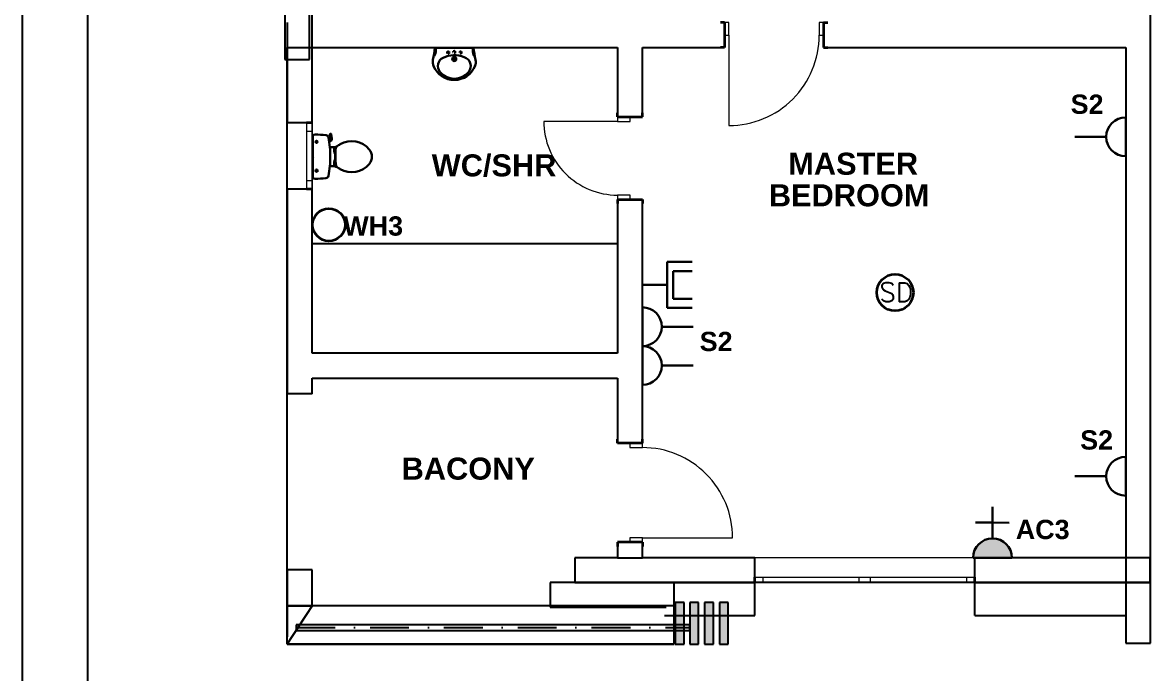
# Model space of a CAD drawing. Header units: inches. Extents: x 23 to 2032867, y 13 to 664695.
# Drawn here: x 330624 to 340868, y 293646 to 299556 of the extents above; entities that cross this region are included whole.
import ezdxf
from ezdxf.enums import TextEntityAlignment as Align

# ---------------------------------------------------------------- set-up
doc = ezdxf.new("R2010")
doc.units = ezdxf.units.IN
doc.header["$MEASUREMENT"] = 0
for name, pattern in [('DASHDOT', [1, 0.5, -0.25, 0, -0.25]), ('DASHED1', [1, 0.3, -0.4, 0.3]), ('Dot & Dashed', [670.277762, 352.777767, -176.388884, 0, -141.111112]), ('Hidden Line', [391.222223, 282.222223, -109])]:
    doc.linetypes.add(name, pattern=pattern)
for name, color, linetype, lineweight, true_color in [('Annotation - Text_Pen_No__86', 7, 'Continuous', 20, 0x5555ff), ('ARCHICAD Doors_Pen_No__23', 7, 'Continuous', 20, 0xff6600), ('ARCHICAD Doors_Pen_No__3', 7, 'Continuous', 18, 0xff6600), ('ARCHICAD Windows_Pen_No__23', 7, 'Continuous', 20, 0xff6600), ('ARCHICAD Windows_Pen_No__3', 7, 'Continuous', 18, 0xff6600), ('Structural - Bearing_Pen_No__160', 7, 'Continuous', 20, 0xb4a35c), ('Structural - Bearing_Pen_No__87', 7, 'Continuous', 20, 0x6a6a6a), ('Structural - Bearing_Pen_No__89', 7, 'Continuous', 20, 0x71cebe)]:
    doc.layers.add(name, color=color, linetype=linetype, lineweight=lineweight, true_color=true_color)
for name, color, linetype, lineweight in [('ARCHICAD Doors_Pen_No__27', 7, 'Continuous', 35), ('ARCHICAD Windows_Pen_No__27', 7, 'Continuous', 35), ('Building', 8, 'Continuous', 18), ('Interior - Furniture _Pen_No__16', 124, 'Continuous', 20), ('Structural - Bearing_Pen_No__27', 7, 'Continuous', 35), ('watersupply', 4, 'DASHDOT', 25)]:
    doc.layers.add(name, color=color, linetype=linetype, lineweight=lineweight)
for name, color, linetype in [('E-inst.', 3, 'Continuous'), ('E-power', 1, 'Continuous'), ('LIAB', 8, 'Continuous'), ('PLOTYR', 15, 'Continuous'), ('smoke detector', 6, 'Continuous')]:
    doc.layers.add(name, color=color, linetype=linetype)
doc.styles.add('GENERATED_STYLE_2', font='arialbd.ttf')
doc.styles.add('NEW', font='swisseb.ttf', dxfattribs={"width": 0.75})
doc.styles.add('RomanS', font='romans.shx')

msp = doc.modelspace()

# ---------------------------------------------------------------- hatches: boundary and pattern name
at = {"layer": 'E-power', "linetype": 'Continuous', "lineweight": 30}
h = msp.add_hatch(color=1, dxfattribs=at)
h.dxf.hatch_style = 1
h.paths.add_polyline_path([(339610.067, 294696.224, 0.999795339), (339257.519, 294696.296)])
at = {"layer": 'Structural - Bearing_Pen_No__160', "linetype": 'Continuous', "lineweight": 25}
for points in [[(336552.49, 294289.326), (336552.49, 293910.295), (336632.49, 293910.295), (336632.49, 294289.326)], [(336684.324, 294289.326), (336684.324, 293910.295), (336764.324, 293910.295), (336764.324, 294289.326)], [(336819.076, 294289.326), (336819.076, 293910.295), (336899.076, 293910.295), (336899.076, 294289.326)], [(336953.827, 294289.326), (336953.827, 293910.295), (337033.827, 293910.295), (337033.827, 294289.326)]]:
    msp.add_hatch(color=8, dxfattribs=at).paths.add_polyline_path(points)

# ---------------------------------------------------------------- linework, layer by layer
at = {"color": 8, "linetype": 'Hidden Line'}
for p, q in [((333253.329, 294260.668), (333028.329, 293910.668)), ((333253.329, 294260.668), (333028.329, 294260.668)), ((333028.329, 294260.668), (333028.329, 293910.668)), ((333028.329, 293910.668), (333253.329, 294260.668)), ((336541.669, 294260.668), (333253.329, 294260.668)), ((336541.669, 293910.668), (336541.669, 294260.668)), ((333028.329, 293910.668), (336541.669, 293910.668))]:
    msp.add_line(p, q, dxfattribs=at)
at = {"layer": 'ARCHICAD Doors_Pen_No__23', "color": 8, "linetype": 'Continuous'}
for p, q in [((337039.603, 299555.858), (336999.603, 299555.858)), ((336999.603, 299555.858), (336999.603, 299440.858)), ((337039.603, 299440.858), (337039.603, 299555.858)), ((337899.603, 299555.858), (337859.603, 299555.858)), ((337859.603, 299555.858), (337859.603, 299440.858)), ((337899.603, 299440.858), (337899.603, 299555.858)), ((336999.603, 299440.858), (337039.603, 299440.858)), ((337859.603, 299440.858), (337899.603, 299440.858)), ((336028.305, 298699.003), (336028.305, 298659.003)), ((336143.305, 298699.003), (336028.305, 298699.003)), ((336028.305, 298659.003), (336143.305, 298659.003)), ((336143.305, 298659.003), (336143.305, 298699.003)), ((336143.305, 297989.003), (336028.305, 297989.003)), ((336028.305, 297989.003), (336028.305, 297949.003)), ((336028.305, 297949.003), (336143.305, 297949.003)), ((336143.305, 297949.003), (336143.305, 297989.003)), ((336138.305, 295736.872), (336138.305, 295696.872)), ((336253.305, 295736.872), (336138.305, 295736.872)), ((336138.305, 295696.872), (336253.305, 295696.872)), ((336253.305, 295696.872), (336253.305, 295736.872)), ((336253.305, 294876.872), (336138.305, 294876.872)), ((336138.305, 294876.872), (336138.305, 294836.872)), ((336138.305, 294836.872), (336253.305, 294836.872)), ((336253.305, 294836.872), (336253.305, 294876.872))]:
    msp.add_line(p, q, dxfattribs=at)
at = {"layer": 'ARCHICAD Doors_Pen_No__27', "color": 8, "linetype": 'Continuous'}
for p, q in [((336999.603, 299555.858), (336962.603, 299555.858)), ((336999.603, 299555.858), (336999.603, 299440.858)), ((337899.603, 299555.858), (337899.603, 299440.858)), ((337899.603, 299555.858), (337936.603, 299555.858)), ((336999.603, 299440.858), (336999.603, 299330.858)), ((337899.603, 299440.858), (337899.603, 299330.858)), ((336999.603, 299330.858), (336962.603, 299330.858)), ((337899.603, 299330.858), (337936.603, 299330.858)), ((336028.305, 298699.003), (336028.305, 298736.003)), ((336253.305, 298699.003), (336253.305, 298736.003)), ((336028.305, 298699.003), (336143.305, 298699.003)), ((336143.305, 298699.003), (336253.305, 298699.003)), ((336028.305, 297949.003), (336143.305, 297949.003)), ((336028.305, 297949.003), (336028.305, 297912.003)), ((336143.305, 297949.003), (336253.305, 297949.003)), ((336253.305, 297949.003), (336253.305, 297912.003)), ((336028.305, 295736.872), (336028.305, 295773.872)), ((336253.305, 295736.872), (336253.305, 295773.872)), ((336138.305, 295736.872), (336028.305, 295736.872)), ((336253.305, 295736.872), (336138.305, 295736.872)), ((336138.305, 294836.872), (336028.305, 294836.872)), ((336028.305, 294836.872), (336028.305, 294799.872)), ((336253.305, 294836.872), (336138.305, 294836.872)), ((336253.305, 294836.872), (336253.305, 294799.872))]:
    msp.add_line(p, q, dxfattribs=at)
at = {"layer": 'ARCHICAD Doors_Pen_No__3', "color": 8, "linetype": 'Continuous'}
for p, q in [((337039.603, 299440.858), (337039.603, 298620.858)), ((336028.305, 298659.003), (335358.305, 298659.003)), ((336253.305, 294876.872), (337073.305, 294876.872))]:
    msp.add_line(p, q, dxfattribs=at)
for centre, major_axis, start_param, end_param in [((337039.603, 299440.858), (579.828, 579.828), 3.926990817, 5.497787144), ((336028.305, 298659.003), (473.762, 473.762), 2.35619449, 3.926990817), ((336253.305, 294876.872), (-579.828, 579.828), 3.926990817, 5.497787144)]:
    msp.add_ellipse(centre, major_axis=major_axis, ratio=1, start_param=start_param, end_param=end_param, dxfattribs=at)
at = {"layer": 'ARCHICAD Windows_Pen_No__23', "color": 8, "linetype": 'Continuous'}
for p, q in [((333203.329, 298644.337), (333203.329, 298569.337)), ((333253.329, 298569.337), (333253.329, 298644.337)), ((333203.329, 298569.337), (333253.329, 298569.337)), ((333253.329, 298119.337), (333203.329, 298119.337)), ((333203.329, 298119.337), (333203.329, 298044.337)), ((333253.329, 298044.337), (333253.329, 298119.337)), ((337274.051, 294521.26), (337349.051, 294521.26)), ((337349.051, 294521.26), (337349.051, 294471.26)), ((338224.051, 294471.26), (338224.051, 294521.26)), ((338224.051, 294521.26), (338274.051, 294521.26)), ((338274.051, 294521.26), (338324.051, 294521.26)), ((338324.051, 294521.26), (338324.051, 294471.26)), ((339199.051, 294471.26), (339199.051, 294521.26)), ((339199.051, 294521.26), (339274.051, 294521.26)), ((337349.051, 294471.26), (337274.051, 294471.26)), ((338274.051, 294471.26), (338224.051, 294471.26)), ((338324.051, 294471.26), (338274.051, 294471.26)), ((339274.051, 294471.26), (339199.051, 294471.26))]:
    msp.add_line(p, q, dxfattribs=at)
at = {"layer": 'ARCHICAD Windows_Pen_No__27', "color": 8, "linetype": 'Continuous'}
for p, q in [((333253.329, 298644.337), (333203.329, 298644.337)), ((333253.329, 298044.337), (333203.329, 298044.337)), ((337274.051, 294471.26), (337274.051, 294521.26)), ((339274.051, 294471.26), (339274.051, 294521.26))]:
    msp.add_line(p, q, dxfattribs=at)
at = {"layer": 'ARCHICAD Windows_Pen_No__3', "color": 8, "linetype": 'Continuous'}
for p, q in [((333028.329, 298644.337), (333028.329, 298044.337)), ((333253.329, 298644.337), (333253.329, 298044.337)), ((333203.329, 298569.337), (333203.329, 298119.337)), ((333253.329, 298119.337), (333253.329, 298569.337)), ((339274.051, 294696.26), (337274.051, 294696.26)), ((337349.051, 294521.26), (338224.051, 294521.26)), ((338324.051, 294521.26), (339199.051, 294521.26)), ((339274.051, 294471.26), (337274.051, 294471.26)), ((338224.051, 294471.26), (337349.051, 294471.26)), ((339199.051, 294471.26), (338324.051, 294471.26))]:
    msp.add_line(p, q, dxfattribs=at)
at = {"layer": 'Building', "linetype": 'Continuous', "lineweight": 30, "ltscale": 1000}
for p, q in [((334721.069, 299326.297), (334369.296, 299326.297)), ((334721.069, 299326.297, -1683.122), (334369.296, 299326.297, -1683.122)), ((334379.41, 299326.297), (334377.534, 299303.95)), ((334379.41, 299326.297, -1683.122), (334377.534, 299303.95, -1683.122)), ((334710.955, 299326.297), (334712.83, 299303.95)), ((334710.955, 299326.297, -1683.122), (334712.83, 299303.95, -1683.122)), ((333259.663, 298531.394), (333259.663, 298144.613)), ((333419.26, 298510.81), (333415.571, 298539.915)), ((333418.379, 298544.155), (333423.264, 298545.532)), ((333428.175, 298542.356), (333434.197, 298501.954)), ((333413.135, 298502.206), (333405.171, 298500.529)), ((333408.995, 298477.13), (333420.275, 298480.349)), ((333417.413, 298479.532), (333412.243, 298502.018)), ((333439.187, 298424.407), (333415.403, 298424.407)), ((333454.532, 298416.633), (333454.532, 298382.549)), ((333469.696, 298416.633), (333454.532, 298416.633)), ((333454.532, 298390.341), (333467.555, 298390.341)), ((333454.532, 298382.549), (333467.105, 298382.549)), ((333458.66, 298382.549), (333458.66, 298365.547)), ((333458.66, 298365.547), (333462.399, 298365.547)), ((333458.66, 298293.458), (333458.66, 298310.46)), ((333458.66, 298310.46), (333462.399, 298310.46)), ((333462.399, 298310.46), (333462.399, 298365.547)), ((333415.403, 298251.6), (333439.187, 298251.6)), ((333454.532, 298259.374), (333454.532, 298293.458)), ((333454.532, 298293.458), (333467.962, 298293.458)), ((333454.532, 298285.666), (333468.562, 298285.666)), ((333471.214, 298259.374), (333454.532, 298259.374))]:
    msp.add_line(p, q, dxfattribs=at)
at = {"layer": 'Building', "linetype": 'Continuous', "lineweight": 30, "ltscale": 200}
for p, q in [((334540.622, 299321.737), (334540.622, 299330.858)), ((334540.622, 299330.858), (334549.742, 299321.737)), ((334549.742, 299330.858), (334540.622, 299321.737)), ((334540.622, 299321.737, -1683.122), (334540.622, 299330.858, -1683.122)), ((334540.622, 299330.858, -1683.122), (334549.742, 299321.737, -1683.122)), ((334549.742, 299330.858, -1683.122), (334540.622, 299321.737, -1683.122)), ((334549.742, 299321.737), (334549.742, 299330.858)), ((334549.742, 299321.737, -1683.122), (334549.742, 299330.858, -1683.122))]:
    msp.add_line(p, q, dxfattribs=at)
at = {"layer": 'Building', "linetype": 'DASHED1', "lineweight": 30, "ltscale": 50}
for p, q in [((334471.388, 299282.612), (334506.769, 299282.612)), ((334471.388, 299282.612, -1683.122), (334506.769, 299282.612, -1683.122)), ((334489.078, 299299.655), (334489.078, 299264.73)), ((334489.078, 299299.655, -1683.122), (334489.078, 299264.73, -1683.122)), ((334562.873, 299287.024), (334527.492, 299287.024)), ((334562.873, 299287.024, -1683.122), (334527.492, 299287.024, -1683.122)), ((334545.182, 299304.067), (334545.182, 299269.143)), ((334545.182, 299304.067, -1683.122), (334545.182, 299269.143, -1683.122)), ((334618.977, 299282.612), (334583.596, 299282.612)), ((334618.977, 299282.612, -1683.122), (334583.596, 299282.612, -1683.122)), ((334601.286, 299299.655), (334601.286, 299264.73)), ((334601.286, 299299.655, -1683.122), (334601.286, 299264.73, -1683.122))]:
    msp.add_line(p, q, dxfattribs=at)
at = {"layer": 'Building', "linetype": 'Continuous', "lineweight": 30, "ltscale": 50}
for p, q in [((334518.834, 299225.415), (334571.531, 299225.415)), ((334518.834, 299225.415, -1683.122), (334571.531, 299225.415, -1683.122)), ((334545.182, 299252.68), (334545.182, 299198.479)), ((334545.182, 299252.68, -1683.122), (334545.182, 299198.479, -1683.122)), ((333310.6, 298472.809), (333278.856, 298472.809)), ((333294.728, 298488.681), (333294.728, 298456.937)), ((333310.737, 298210.99), (333278.719, 298210.99)), ((333294.728, 298226.999), (333294.728, 298194.981))]:
    msp.add_line(p, q, dxfattribs=at)
at = {"layer": 'Building', "linetype": 'Continuous', "ltscale": 200}
for p, q in [((333253.329, 298331.67), (333265.996, 298344.337)), ((333265.996, 298344.337), (333253.329, 298344.337)), ((333253.329, 298344.337), (333265.996, 298331.67)), ((333265.996, 298331.67), (333253.329, 298331.67))]:
    msp.add_line(p, q, dxfattribs=at)
at = {"layer": 'Building', "color": 8, "linetype": 'Continuous'}
msp.add_line((339414.816, 294696.26), (339339.816, 294696.26), dxfattribs=at)
at = {"layer": 'Building', "linetype": 'DASHED1', "lineweight": 30, "ltscale": 50}
for centre in [(334489.078, 299282.612), (334489.078, 299282.612, -1683.122), (334545.182, 299287.024), (334545.182, 299287.024, -1683.122), (334601.286, 299282.612), (334601.286, 299282.612, -1683.122)]:
    msp.add_circle(centre, 9.504, dxfattribs=at)
at = {"layer": 'Building', "linetype": 'Continuous', "lineweight": 30, "ltscale": 1000}
for centre, radius in [((334545.182, 299225.415), 18.608), ((334545.182, 299225.415, -1683.122), 18.608), ((334545.182, 299225.415), 10.99), ((334545.182, 299225.415, -1683.122), 10.99)]:
    msp.add_circle(centre, radius, dxfattribs=at)
at = {"layer": 'Building', "linetype": 'Continuous', "lineweight": 30, "ltscale": 50}
for centre in [(333294.728, 298472.809), (333294.728, 298210.99)]:
    msp.add_circle(centre, 9.351, dxfattribs=at)
at = {"layer": 'Building', "linetype": 'Continuous', "lineweight": 30, "ltscale": 1000}
for centre, radius, start, end in [((333787.046, 299367.784), 583.726, 345.0270052, 355.9244355), ((333787.046, 299367.784, -1683.122), 583.726, 345.0270052, 355.9244355), ((335303.319, 299367.784), 583.726, 184.075602, 194.9730049), ((335303.319, 299367.784, -1683.122), 583.726, 184.075602, 194.9730049), ((334273.633, 299303.95), 103.901, 329.9007316, 0.0000094), ((334273.633, 299303.95, -1683.122), 103.901, 329.9007316, 0.0000094), ((334478.158, 299161.04), 82.661, 115.2174734, 218.537704), ((334478.158, 299161.04, -1683.122), 82.661, 115.2174734, 218.537704), ((334545.535, 299021.065), 238.006, 67.8276538, 115.5349405), ((334545.535, 299021.065, -1683.122), 238.006, 67.8276538, 115.5349405), ((334611.251, 299161.393), 83.628, 321.6817737, 73.2461383), ((334611.251, 299161.393, -1683.122), 83.628, 321.6817737, 73.2461383), ((334816.731, 299303.95), 103.901, 180.0000006, 210.0992783), ((334816.731, 299303.95, -1683.122), 103.901, 180.0000006, 210.0992783), ((334453.415, 299199.737), 103.901, 170.4525984, 202.4906661), ((334453.415, 299199.737, -1683.122), 103.901, 170.4525984, 202.4906661), ((334545.178, 299237.544), 203.147, 202.4424723, 338.1531127), ((334545.178, 299237.544, -1683.122), 203.147, 202.4424723, 338.1531127), ((334619.444, 299210.306), 124.156, 335.8931025, 336.0931451), ((334619.444, 299210.306, -1683.122), 124.156, 335.8931025, 336.0931451), ((334636.949, 299199.737), 103.901, 337.5093438, 9.5474663), ((334636.949, 299199.737, -1683.122), 103.901, 337.5093438, 9.5474663), ((334545.182, 299214.425), 168.347, 218.53754, 321.4625075), ((334545.182, 299214.425, -1683.122), 168.347, 218.53754, 321.4625075), ((333280.591, 298504.828), 33.819, 88.9808265, 128.2302081), ((333281.192, 297642.535), 896.106, 83.6508475, 90), ((333377.401, 298507.187), 26.118, 10.7270761, 83.6508475), ((332484.336, 298338.004), 935.068, 5.3019114, 10.7270761), ((333411.529, 298509.831), 7.792, 281.8886154, 7.22379), ((333419.436, 298540.405), 3.896, 105.7397884, 187.2238087), ((333424.321, 298541.782), 3.896, 8.4778948, 105.7397884), ((332486.276, 298338.184), 933.119, 354.6980974, 5.3019114), ((333414.929, 298499.082), 19.481, 285.9271971, 8.4778948), ((333439.187, 298524.973), 100.566, 270.0000019, 303.8429404), ((334187.571, 298344.927), 721.447, 174.3005444, 186.9358206), ((333485.198, 298415.027), 15.584, 127.7817379, 174.3005444), ((333690.477, 298150.207), 350.65, 121.0923054, 123.8429316), ((333615.037, 298275.304), 204.567, 39.1208282, 121.0923054), ((333692.132, 298338.004), 105.195, 320.8791806, 39.1208282), ((332484.336, 298338.004), 935.068, 349.2903908, 354.6980974), ((333439.187, 298151.034), 100.566, 56.1570684, 90), ((333486.874, 298259.689), 15.584, 186.9358105, 232.5800181), ((333690.477, 298525.799), 350.65, 236.1570702, 238.9077103), ((333615.037, 298400.703), 204.567, 238.9077103, 320.8791806), ((333280.591, 298171.179), 33.819, 231.7697938, 271.0191617), ((333281.192, 299033.472), 896.106, 270.0000019, 276.330877), ((333377.084, 298169.162), 26.494, 276.330877, 349.2903908)]:
    msp.add_arc(centre, radius, start, end, dxfattribs=at)
at = {"layer": 'E-inst.', "lineweight": 35}
msp.add_circle((338548.753, 297104.848), 166.059, dxfattribs=at)
at = {"layer": 'E-power', "color": 1, "linetype": 'Continuous', "lineweight": 30}
for p, q in [((340643.097, 298341.712), (340643.097, 298694.261)), ((340466.823, 298517.817), (340181.724, 298517.817)), ((336479.681, 297173.936), (336479.681, 297382.73)), ((336479.681, 297382.73), (336706.057, 297382.73)), ((336479.681, 297173.936), (336253.305, 297173.936)), ((336479.681, 297173.936), (336479.681, 296965.142)), ((336253.305, 296970.476), (336253.305, 296617.927)), ((336479.681, 296965.142), (336706.057, 296965.142)), ((336429.579, 296794.372), (336714.678, 296794.372)), ((336253.305, 296617.757), (336253.305, 296265.209)), ((336429.579, 296441.653), (336714.678, 296441.653)), ((340643.097, 295260.012), (340643.097, 295612.561)), ((340466.823, 295436.116), (340181.724, 295436.116)), ((339433.865, 294872.498), (339433.982, 295157.597)), ((339433.923, 295015.048), (339278.118, 295015.111)), ((339433.923, 295015.048), (339586.203, 295014.985)), ((339257.519, 294696.296), (339610.067, 294696.224))]:
    msp.add_line(p, q, dxfattribs=at)
at = {"layer": 'E-power', "color": 5, "linetype": 'Continuous', "lineweight": 30}
for p, q in [((336533.498, 297299.546), (336706.057, 297299.546)), ((336533.498, 297173.936), (336533.498, 297299.546)), ((336533.498, 297173.936), (336533.498, 297048.325)), ((336533.498, 297048.325), (336706.057, 297048.325))]:
    msp.add_line(p, q, dxfattribs=at)
at = {"layer": 'E-power', "color": 1, "linetype": 'Continuous', "lineweight": 30}
for centre, start, end in [((340643.097, 298517.817), 90, 270), ((336253.305, 296794.372), 270, 90), ((336253.305, 296441.653), 270, 90), ((340643.097, 295436.116), 90, 270), ((339433.793, 294696.224), 359.9765451, 179.9765451)]:
    msp.add_arc(centre, 176.274, start, end, dxfattribs=at)
at = {"layer": 'Interior - Furniture _Pen_No__16', "color": 8, "linetype": 'Continuous', "lineweight": 25}
for p, q in [((333110.477, 294087.128), (333110.477, 294037.128)), ((336684.324, 294087.128), (333110.477, 294087.128)), ((333110.477, 294037.128), (336684.324, 294037.128)), ((336684.324, 294037.128), (336684.324, 294087.128))]:
    msp.add_line(p, q, dxfattribs=at)
at = {"layer": 'Interior - Furniture _Pen_No__16', "color": 8, "linetype": 'Dot & Dashed', "lineweight": 25}
msp.add_line((333110.477, 294062.128), (336684.324, 294062.128), dxfattribs=at)
at = {"layer": 'LIAB', "color": 7, "linetype": 'Continuous', "ltscale": 256.031999}
msp.add_line((331217.299, 284876.453), (331217.299, 310882.408), dxfattribs=at)
at = {"layer": 'PLOTYR', "color": 1, "linetype": 'Continuous', "ltscale": 250}
msp.add_line((330624.266, 284407.031), (330624.266, 311351.83), dxfattribs=at)
at = {"layer": 'Structural - Bearing_Pen_No__27', "color": 8, "linetype": 'Continuous', "lineweight": 25}
for p, q in [((340868.097, 293919.631), (340868.097, 300968.734)), ((333006.079, 300392.638), (333006.079, 299219.52)), ((333231.079, 299219.52), (333231.079, 300392.638)), ((333028.329, 299555.858), (333028.329, 299330.858)), ((336999.603, 299555.858), (336962.603, 299555.858)), ((336999.603, 299555.858), (336999.603, 299440.858)), ((337899.603, 299555.858), (337936.603, 299555.858)), ((337899.603, 299555.858), (337899.603, 299440.858)), ((336999.603, 299440.858), (336999.603, 299330.858)), ((337899.603, 299440.858), (337899.603, 299330.858)), ((333028.329, 299330.858), (333028.329, 298644.337)), ((333253.329, 299330.858), (336028.305, 299330.858)), ((333253.329, 298644.337), (333253.329, 299330.858)), ((336028.305, 299330.858), (336028.305, 298699.003)), ((336253.305, 298699.003), (336253.305, 299330.858)), ((336253.305, 299330.858), (336999.603, 299330.858)), ((336999.603, 299330.858), (336962.603, 299330.858)), ((337899.603, 299330.858), (337936.603, 299330.858)), ((337899.603, 299330.858), (340643.097, 299330.858)), ((340643.097, 299330.858), (340643.097, 293919.631)), ((333006.079, 299219.52), (333231.079, 299219.52)), ((336028.305, 298699.003), (336028.305, 298736.003)), ((336253.305, 298699.003), (336253.305, 298736.003)), ((333203.329, 298644.337), (333028.329, 298644.337)), ((333253.329, 298644.337), (333203.329, 298644.337)), ((336028.305, 298699.003), (336143.305, 298699.003)), ((336143.305, 298699.003), (336253.305, 298699.003)), ((333203.329, 298044.337), (333028.329, 298044.337)), ((333028.329, 298044.337), (333028.329, 296553.215)), ((333253.329, 298044.337), (333203.329, 298044.337)), ((333253.329, 296553.215), (333253.329, 298044.337)), ((336028.305, 297949.003), (336028.305, 297912.003)), ((336028.305, 297949.003), (336143.305, 297949.003)), ((336028.305, 297949.003), (336028.305, 296553.215)), ((336143.305, 297949.003), (336253.305, 297949.003)), ((336253.305, 297949.003), (336253.305, 297912.003)), ((336253.305, 295736.872), (336253.305, 297949.003)), ((336028.305, 297546.356), (333253.329, 297546.356)), ((333028.329, 296553.215), (333028.329, 296328.215)), ((336028.305, 296553.215), (333253.329, 296553.215)), ((333028.329, 296328.215), (333028.329, 296185.789)), ((333253.329, 296185.789), (333253.329, 296328.215)), ((333253.329, 296328.215), (336028.305, 296328.215)), ((336028.305, 296328.215), (336028.305, 295736.872)), ((333253.329, 296185.789), (333028.329, 296185.789)), ((336028.305, 295736.872), (336028.305, 295773.872)), ((336253.305, 295736.872), (336253.305, 295773.872)), ((336138.305, 295736.872), (336028.305, 295736.872)), ((336253.305, 295736.872), (336138.305, 295736.872)), ((336028.305, 294836.872), (336028.305, 294799.872)), ((336138.305, 294836.872), (336028.305, 294836.872)), ((336028.305, 294836.872), (336028.305, 294696.26)), ((336253.305, 294836.872), (336138.305, 294836.872)), ((336253.305, 294836.872), (336253.305, 294799.872)), ((336253.305, 294696.26), (336253.305, 294836.872)), ((335640.912, 294696.26), (335640.912, 294471.26)), ((336028.305, 294696.26), (335640.912, 294696.26)), ((336028.305, 294696.26), (336253.305, 294696.26)), ((337274.051, 294696.26), (336253.305, 294696.26)), ((337274.051, 294521.26), (337274.051, 294696.26)), ((339274.051, 294521.26), (339274.051, 294696.26)), ((340866.079, 294696.26), (339274.051, 294696.26)), ((340866.079, 294471.26), (340866.079, 294696.26)), ((333253.329, 294585.789), (333028.329, 294585.789)), ((333028.329, 294585.789), (333028.329, 294260.668)), ((333253.329, 294260.668), (333253.329, 294585.789)), ((337274.051, 294471.26), (337274.051, 294521.26)), ((339274.051, 294471.26), (339274.051, 294521.26)), ((335415.912, 294471.26), (335415.912, 294246.26)), ((336470.222, 294471.26), (335415.912, 294471.26)), ((335640.912, 294471.26), (337274.051, 294471.26)), ((337274.051, 294471.26), (336453.182, 294471.26)), ((337274.051, 294171.26), (337274.051, 294471.26)), ((339274.051, 294171.26), (339274.051, 294471.26)), ((339274.051, 294471.26), (340866.079, 294471.26)), ((340641.079, 294471.26), (339274.051, 294471.26)), ((335415.912, 294246.26), (336470.222, 294246.26)), ((336632.49, 294289.326), (336552.49, 294289.326)), ((336552.49, 294289.326), (336552.49, 293910.295)), ((336632.49, 293910.295), (336632.49, 294289.326)), ((336764.324, 294289.326), (336684.324, 294289.326)), ((336684.324, 294289.326), (336684.324, 293910.295)), ((336764.324, 293910.295), (336764.324, 294289.326)), ((336899.076, 294289.326), (336819.076, 294289.326)), ((336819.076, 294289.326), (336819.076, 293910.295)), ((336899.076, 293910.295), (336899.076, 294289.326)), ((337033.827, 294289.326), (336953.827, 294289.326)), ((336953.827, 294289.326), (336953.827, 293910.295)), ((337033.827, 293910.295), (337033.827, 294289.326)), ((336453.182, 294171.26), (337274.051, 294171.26)), ((339274.051, 294171.26), (340641.079, 294171.26)), ((336552.49, 293910.295), (336632.49, 293910.295)), ((336684.324, 293910.295), (336764.324, 293910.295)), ((336819.076, 293910.295), (336899.076, 293910.295)), ((336953.827, 293910.295), (337033.827, 293910.295)), ((340643.097, 293919.631), (340868.097, 293919.631))]:
    msp.add_line(p, q, dxfattribs=at)
at = {"layer": 'Structural - Bearing_Pen_No__87', "color": 8, "linetype": 'Continuous', "lineweight": 25}
for p, q in [((333028.329, 294260.668), (333253.329, 294260.668)), ((333028.329, 293910.668), (333028.329, 294260.668)), ((336541.669, 294260.668), (333253.329, 294260.668)), ((336541.669, 293910.668), (336541.669, 294260.668)), ((333028.329, 293910.668), (336541.669, 293910.668))]:
    msp.add_line(p, q, dxfattribs=at)
at = {"layer": 'Structural - Bearing_Pen_No__89', "color": 8, "linetype": 'Continuous', "lineweight": 25}
for p, q in [((340868.097, 306921.26), (340866.079, 294471.26)), ((333253.329, 299330.858), (333253.329, 301955.502)), ((333028.329, 293910.668), (333028.329, 299330.858)), ((333028.329, 299330.858), (333253.329, 299330.858)), ((340641.079, 294471.26), (336540.518, 294471.26)), ((336540.518, 294471.26), (336541.669, 293910.668)), ((340866.079, 294471.26), (340641.079, 294471.26)), ((336541.669, 293910.668), (333028.329, 293910.668))]:
    msp.add_line(p, q, dxfattribs=at)
at = {"layer": 'watersupply', "color": 1, "linetype": 'Continuous', "lineweight": 35, "ltscale": 10}
msp.add_circle((333406.305, 297720.002), 147.921, dxfattribs=at)

# ---------------------------------------------------------------- texts
at = {"layer": 'Annotation - Text_Pen_No__86', "color": 8, "linetype": 'Hidden Line', "lineweight": 25, "style": 'GENERATED_STYLE_2'}
for s, p in [('WC/SHR', (334340.355, 298159.18)), ('MASTER', (337578.367, 298173.961)), ('BEDROOM', (337402.086, 297887.282)), ('BACONY', (334067.028, 295405.6))]:
    msp.add_text(s, height=200, dxfattribs=at).set_placement(p)
at = {"layer": 'E-power', "color": 7, "linetype": 'Continuous', "lineweight": 30, "style": 'NEW'}
for s, p in [('S2', (340292.697, 298814.693, -7439.926)), ('WH3', (333808.636, 297708.938, -7439.926)), ('S2', (336923.391, 296660.55, -7439.926)), ('S2', (340379.337, 295766.194, -7439.926)), ('AC3', (339889.372, 294953.4, -7439.926))]:
    msp.add_text(s, height=175, dxfattribs=at).set_placement(p, align=Align.MIDDLE)
at = {"layer": 'smoke detector', "color": 7, "lineweight": 20, "insert": (338406.345, 297193.926), "char_height": 173.7586, "width": 1841.05339, "attachment_point": 1, "style": 'RomanS'}
msp.add_mtext('SD', dxfattribs=at)

doc.saveas('drawing.dxf')
